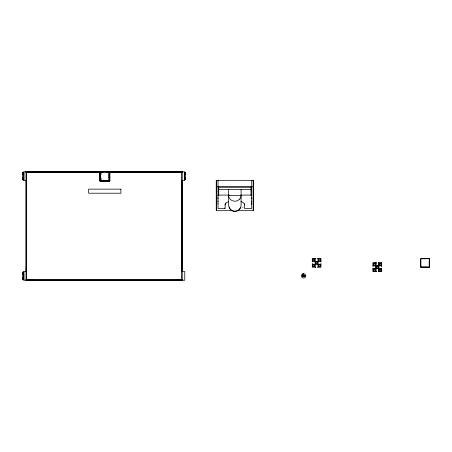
<?xml version="1.0" encoding="UTF-8"?>
<svg xmlns="http://www.w3.org/2000/svg" width="452" height="452" viewBox="0 0 452 452"><rect width="100%" height="100%" fill="white"/><g stroke="black" fill="none" stroke-linecap="round" stroke-linejoin="round"><path stroke-width="0.68" d="M26.459 280.02L26.459 171.839L26.024 172.218M99.982 172.257L99.547 171.828L99.547 180.501A0.847 0.847 0 0 0 100.417 181.359L109.09 181.371A0.847 0.847 0 0 0 109.949 180.501L109.921 171.828L109.553 172.257L182.167 172.257L181.738 171.952M99.982 180.546L100.417 181.371M109.96 180.501L109.09 180.936L109.09 181.371M181.738 280.02L181.738 171.839M185.501 178.704L185.529 177.918L185.314 179.642L185.427 179.291M26.154 271.545L26.154 180.455L23.854 180.455L23.854 171.783L184.337 171.783L184.337 180.455L182.037 180.455L182.037 271.545L184.772 271.545L184.772 280.217L23.854 280.217L23.854 271.545L26.154 271.545L26.442 261.731M185.501 178.726L185.326 172.624L185.427 172.946M22.69 273.296L22.668 274.082L23.159 271.957M23.159 172.195C22.188 174.517 22.323 177.63 23.131 180.003M429.174 264.979L429.174 260.759M22.696 273.274L22.696 278.488L23.159 279.805M302.75 275.878L303.614 275.014L304.484 275.878L303.614 276.748L302.75 275.878L302.094 275.884M304.467 275.714L304.23 276.494L303.365 276.709M22.673 273.624L22.713 273.211L22.651 274.025L23.131 271.997M185.314 179.551L185.54 177.975M22.651 174.269L23.131 172.235M185.518 178.365L185.484 178.772L185.518 178.376M240.362 207.214L240.249 207.841M429.18 259.137L429.281 258.646L428.219 258.776M217.841 198.88L218.079 197.654M251.837 201.027L251.538 202.219M22.764 272.737L22.866 272.387M185.427 179.263L185.326 179.613M22.815 172.771L22.95 172.449L22.809 172.794M22.769 272.709L22.95 272.206M23.809 271.776L23.877 280.087M240.153 208.146C238.515 212.711 230.695 212.496 229.475 207.734M26.188 279.997L26.459 280.217M217.836 195.885L218.028 195.518M251.905 203.598L251.498 204.321M184.326 180.314L184.326 171.929M23.877 171.913L23.877 180.325M101.152 173.63L100.841 173.947L101.146 174.252M102.265 172.517L102.576 172.206L102.886 172.511M101.146 177.992L100.841 178.297L101.152 178.608M106.621 172.511L106.932 172.206L107.243 172.517M101.152 179.416L100.841 179.726L101.146 180.032M108.051 172.517L108.361 172.206L108.666 172.511M303.365 275.053L303.947 275.082M26.408 280.02L26.024 279.822M28.612 171.992L32.109 171.992M176.082 171.992L179.585 171.992M32.109 280.008L28.612 280.008M179.585 280.008L176.082 280.008M181.738 280.217L182.167 279.782L26.041 279.782M422.236 258.77L427.886 258.77M26.024 171.828L99.982 171.828L99.982 180.936L109.525 180.936L109.525 171.828L182.167 171.828M109.051 171.828L100.463 171.828L100.463 180.416L100.417 171.783M182.167 171.913L26.024 171.913L30.244 171.986M26.092 172.257L99.965 172.257M100.417 175.303L100.547 174.738M109.09 175.303L108.96 174.738M100.417 176.935L100.547 177.5M109.09 176.935L108.96 177.5M99.875 180.325L109.723 180.325M99.875 180.455L109.723 180.455M99.547 180.501L99.965 180.501M216.259 186.834L253.476 186.834M218.734 187.1L251.018 187.1M218.734 189.569L251.018 189.569M218.022 191.156L218.734 191.156M251.018 191.156L251.73 191.173M218.022 195.083L229.26 195.083M240.492 195.083L251.73 195.083M232.345 210.688L216.259 210.688L216.242 180.325L253.476 180.325L253.493 210.688L237.39 210.688M420.767 267.16L429.355 267.16L429.355 258.572M302.947 276.432L303.207 276.647A0.87 0.87 0 0 0 304.484 275.878L305.784 275.878A2.17 2.17 0 0 1 302.529 277.76A2.17 2.17 0 0 1 302.529 274.002A2.17 2.17 0 0 1 305.784 275.878M26.024 280.087L182.167 280.087M421.908 258.776L420.846 258.646L420.846 267.087L429.281 267.087L429.18 266.601M103.994 180.297L100.536 180.342L100.536 171.901L108.972 171.901L108.972 180.342L103.937 180.455M242.673 207.411L243.035 207.474M304.026 275.115L304.416 275.55M23.114 279.748L22.651 277.731M101.457 172.517L101.146 172.206L100.841 172.511L101.152 172.828M23.159 180.043L22.651 177.975M251.498 195.162L251.707 195.518M217.836 203.598L218.028 203.971M22.764 179.263L22.95 179.794L22.769 179.291M22.866 179.613L22.809 179.444M22.809 279.206L22.95 279.551L22.815 279.229M185.326 172.624L185.427 172.975M185.314 172.687L185.54 174.269M251.538 197.264L251.657 197.654M218.079 201.835L217.898 201.027M251.758 198.055L251.894 198.88M229.39 207.214L229.379 206.892M22.696 178.726L22.668 177.918L22.69 178.704M253.188 180.325L253.188 210.688M253.063 180.325L253.063 180.732M251.73 180.325L251.73 208.536L244.634 208.536L244.634 204.191A9.758 4.362 0 0 0 244.594 203.801M251.018 186.834L251.018 195.507M241.085 189.569L241.085 205.304A6.701 5.995 0 0 1 239.701 208.977L238.792 209.824A6.029 5.396 0 0 1 230.955 209.835L230.057 208.977A6.701 5.995 0 0 1 228.672 205.304L228.667 189.569M225.119 204.191L225.119 208.536L218.022 208.536L218.022 180.325M218.734 186.834L218.734 195.507M216.677 180.325L216.677 180.732M216.559 180.325L216.559 210.688M182.167 171.783L182.167 280.217M109.09 171.783L109.09 180.455M26.024 171.783L26.024 280.217M302.083 274.347A2.175 2.175 0 0 1 303.614 273.714M303.185 276.63A0.87 0.87 0 0 1 303.185 275.127A0.87 0.87 0 0 1 304.484 275.878M107.435 172.438A0.819 0.819 0 0 1 107.858 172.438M101.649 172.438A0.819 0.819 0 0 1 102.073 172.438M225.119 204.965A9.758 4.362 0 0 1 228.723 201.581M241.023 201.581A9.758 4.362 0 0 1 244.634 204.965M225.282 203.4A9.758 4.362 0 0 1 225.497 202.993M224.774 208.146A10.904 9.113 -39.6 0 1 224.35 208.101M22.673 173.924L22.668 174.319L22.713 173.455L22.673 173.947M303.117 275.833C303.998 277.613 304.405 274.262 303.117 275.833M303.382 275.861L303.846 275.923L303.388 275.839M239.696 199.055L238.792 199.908A6.029 5.396 0 0 1 230.955 199.914L230.057 199.055A6.701 5.995 0 0 1 228.672 195.388L241.085 195.388A6.701 5.995 0 0 1 239.701 199.061M313.021 258.956L312.716 259.262L313.027 259.572A0.819 0.819 0 0 0 313.027 260.38L312.716 260.691L313.021 260.996L313.332 260.685A0.819 0.819 0 0 0 314.14 260.685L314.451 260.996L314.761 260.691L314.445 260.38A0.819 0.819 0 0 0 314.445 259.572L314.761 259.262L314.451 258.956L314.14 259.267A0.819 0.819 0 0 0 313.332 259.267L313.021 258.956M313.021 264.736L312.716 265.041L313.027 265.358A0.819 0.819 0 0 0 313.027 266.16L312.716 266.477L313.021 266.782L313.332 266.471A0.819 0.819 0 0 0 314.14 266.471L314.451 266.782L314.761 266.477L314.445 266.16A0.819 0.819 0 0 0 314.445 265.358L314.761 265.041L314.451 264.736L314.14 265.047A0.819 0.819 0 0 0 313.332 265.047L313.021 264.736M315.914 261.844L315.603 262.154L315.92 262.465A0.819 0.819 0 0 0 315.92 263.273L315.603 263.584L315.914 263.889L316.225 263.578A0.819 0.819 0 0 0 317.033 263.578L317.344 263.889L317.649 263.584L317.338 263.273A0.819 0.819 0 0 0 317.338 262.465L317.649 262.154L317.344 261.844L317.033 262.16A0.819 0.819 0 0 0 316.225 262.16L315.914 261.844M318.801 258.956L318.496 259.262L318.807 259.572A0.819 0.819 0 0 0 318.807 260.38L318.496 260.691L318.801 260.996L319.118 260.685A0.819 0.819 0 0 0 319.926 260.685L320.236 260.996L320.541 260.691L320.231 260.38A0.819 0.819 0 0 0 320.231 259.572L320.541 259.262L320.236 258.956L319.926 259.267A0.819 0.819 0 0 0 319.118 259.267L318.801 258.956M318.801 264.736L318.496 265.041L318.807 265.358A0.819 0.819 0 0 0 318.807 266.16L318.496 266.477L318.801 266.782L319.118 266.471A0.819 0.819 0 0 0 319.926 266.471L320.236 266.782L320.541 266.477L320.231 266.16A0.819 0.819 0 0 0 320.231 265.358L320.541 265.041L320.236 264.736L319.926 265.047A0.819 0.819 0 0 0 319.118 265.047L318.801 264.736M373.742 263.29L373.437 263.595L373.747 263.911A0.819 0.819 0 0 0 373.747 264.719L373.437 265.03L373.742 265.335L374.058 265.025A0.819 0.819 0 0 0 374.861 265.025L375.177 265.335L375.482 265.03L375.171 264.719A0.819 0.819 0 0 0 375.171 263.911L375.482 263.595L375.177 263.29L374.861 263.601A0.819 0.819 0 0 0 374.058 263.601L373.742 263.29M373.742 269.076L373.437 269.381L373.747 269.691A0.819 0.819 0 0 0 373.747 270.499L373.437 270.81L373.742 271.121L374.058 270.804A0.819 0.819 0 0 0 374.861 270.804L375.177 271.121L375.482 270.81L375.171 270.499A0.819 0.819 0 0 0 375.171 269.691L375.482 269.381L375.177 269.076L374.861 269.386A0.819 0.819 0 0 0 374.058 269.386L373.742 269.076M376.635 266.183L376.33 266.488L376.64 266.804A0.819 0.819 0 0 0 376.64 267.607L376.33 267.923L376.635 268.228L376.945 267.917A0.819 0.819 0 0 0 377.753 267.917L378.07 268.228L378.375 267.923L378.064 267.607A0.819 0.819 0 0 0 378.064 266.804L378.375 266.488L378.07 266.183L377.753 266.494A0.819 0.819 0 0 0 376.945 266.494L376.635 266.183M379.527 263.29L379.222 263.595L379.533 263.911A0.819 0.819 0 0 0 379.533 264.719L379.222 265.03L379.527 265.335L379.838 265.025A0.819 0.819 0 0 0 380.646 265.025L380.957 265.335L381.268 265.03L380.951 264.719A0.819 0.819 0 0 0 380.951 263.911L381.268 263.595L380.957 263.29L380.646 263.601A0.819 0.819 0 0 0 379.838 263.601L379.527 263.29M379.527 269.076L379.222 269.381L379.533 269.691A0.819 0.819 0 0 0 379.533 270.499L379.222 270.81L379.527 271.121L379.838 270.804A0.819 0.819 0 0 0 380.646 270.804L380.957 271.121L381.268 270.81L380.951 270.499A0.819 0.819 0 0 0 380.951 269.691L381.268 269.381L380.957 269.076L380.646 269.386A0.819 0.819 0 0 0 379.838 269.386L379.527 269.076M120.899 189.134L88.609 189.134L88.609 193.207L120.899 193.207L120.899 189.134M315.812 258.533L312.292 258.533L312.292 262.053L312.422 261.488L315.117 261.488L315.117 264.25L312.422 264.25L312.292 263.685L312.292 267.205L315.812 267.205L315.247 267.075L315.247 264.38L318.01 264.38L318.01 267.075L317.445 267.205L320.965 267.205L320.965 263.685L320.835 264.25L318.14 264.25L318.14 261.488L320.835 261.488L320.965 262.053L320.965 258.533L317.445 258.533L318.01 258.663L318.01 261.358L315.247 261.358L315.247 258.663L315.812 258.533M429.4 258.533L420.727 258.533L420.727 267.205L429.4 267.205L429.4 258.533M376.533 262.866L373.013 262.866L373.013 266.386L373.143 265.827L375.838 265.827L375.838 268.584L373.143 268.584L373.013 268.019L373.013 271.545L376.533 271.545L375.968 271.415L375.968 268.714L378.731 268.714L378.731 271.415L378.166 271.545L381.691 271.545L381.691 268.019L381.561 268.584L378.861 268.584L378.861 265.827L381.561 265.827L381.691 266.386L381.691 262.866L378.166 262.866L378.731 262.996L378.731 265.697L375.968 265.697L375.968 262.996L376.533 262.866M375.838 262.996L373.143 262.996L373.143 265.697L375.838 265.697L375.838 262.996M381.561 262.996L378.861 262.996L378.861 265.697L381.561 265.697L381.561 262.996M378.731 265.827L375.968 265.827L375.968 268.584L378.731 268.584L378.731 265.827M375.838 268.714L373.143 268.714L373.143 271.415L375.838 271.415L375.838 268.714M381.561 268.714L378.861 268.714L378.861 271.415L381.561 271.415L381.561 268.714M185.518 173.879L185.478 173.455L185.529 174.319L185.518 173.879M22.713 278.545L22.668 277.681L22.707 278.534M185.518 173.924L185.501 173.511L185.518 173.947M22.69 278.46L22.673 278.076L22.69 278.46"/></g></svg>
